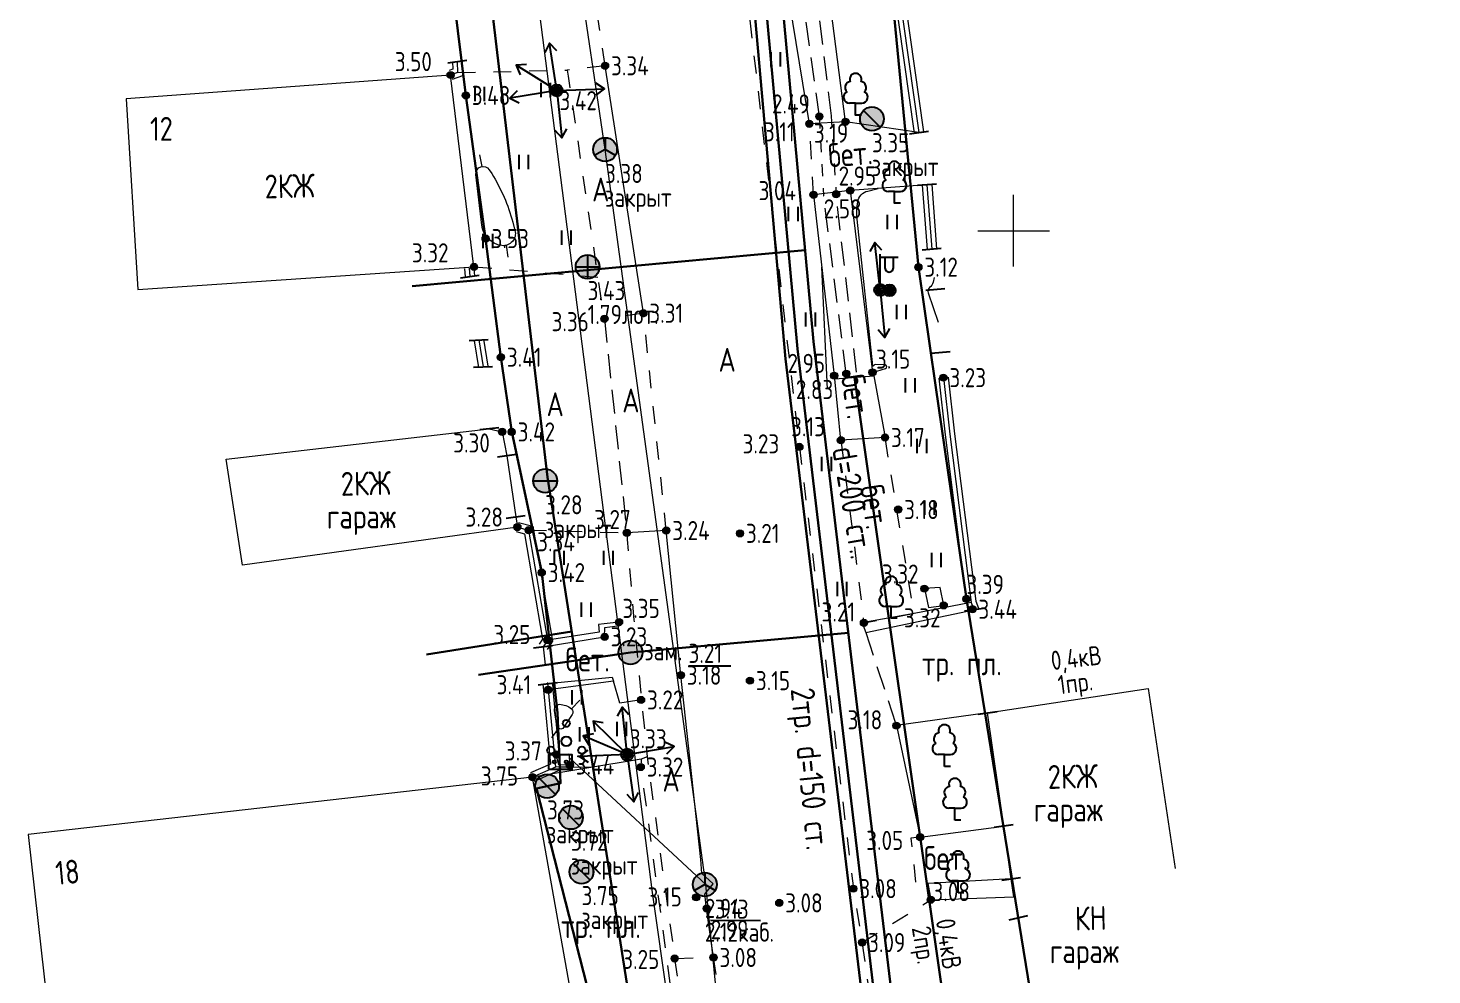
# Model space of a CAD drawing. Header units: metres. Extents: x 24337 to 25822, y 26642 to 34102.
# Drawn here: x 24497.3 to 24556.1, y 33068.8 to 33108.5 of the extents above; entities that cross this region are included whole.
import ezdxf

# ---------------------------------------------------------------- set-up
doc = ezdxf.new("R2010")
doc.units = ezdxf.units.M
for name, pattern in [('g5_01_5x1_5', [3, 1.5, -1.5]), ('g5_01x1', [2, 1, -1]), ('g5_02x1', [3, 2, -1])]:
    doc.linetypes.add(name, pattern=pattern)
for name, color, linetype in [('02_Сетка', 7, 'Continuous'), ('03_Здания и строения', 7, 'Continuous'), ('06_Инженерно-технические сооружения', 7, 'Continuous'), ('07_Объекты электропередачи', 7, 'Continuous'), ('10_Границы покрытий и угодий', 7, 'Continuous'), ('13_Растительность', 7, 'Continuous'), ('14_Ограждения', 7, 'Continuous'), ('19_Горизонтали', 7, 'Continuous'), ('30_Канализация', 7, 'Continuous'), ('31_Водопровод', 7, 'Continuous'), ('33_Газопровод', 7, 'Continuous'), ('35_Телефон', 7, 'Continuous'), ('44_Крышки колодцев', 7, 'Continuous'), ('45_Номера колодцев', 7, 'Continuous'), ('61_Отметки высоты поверхности', 7, 'Continuous')]:
    doc.layers.add(name, color=color, linetype=linetype)
doc.styles.add('LIKE11', font='bm431.shx')
doc.styles.add('Line_GUGK', font='', dxfattribs={"height": 1})
doc.styles.get("Standard").update_dxf_attribs({"font": 'GOST_0.TTF', "height": 2})
doc.styles.get('Line_GUGK').set_extended_font_data('Bm431', italic=True)
doc.linetypes.add('g5_121_g', pattern='A,8,-0.6,["Г",Line_GUGK,S=2,R=0,X=0,Y=-1],-2.3,24', length=34.9)
doc.linetypes.add('g5_121_kl', pattern='A,8,-0.6,["Кл",Line_GUGK,S=2,R=0,X=0,Y=-1],-4.4,24', length=37)
doc.linetypes.add('g5_122_k', pattern='A,2,-2,3,-0.6,["К",Line_GUGK,S=2,R=0,X=0,Y=-1],-3,3,-2,8,-2,8,-2,6', length=41.6)
doc.linetypes.add('g5_122_kn', pattern='A,2,-2,3,-0.6,["Кн",Line_GUGK,S=2,R=0,X=0,Y=-1],-5,3,-2,8,-2,8,-2,6', length=43.6)
doc.linetypes.add('g5_122_v', pattern='A,2,-2,3,-0.6,["В",Line_GUGK,S=2,R=0,X=0,Y=-1],-2.8,3,-2,8,-2,8,-2,6', length=41.4)
doc.linetypes.add('g5_133_t', pattern='A,4,[27,GUGK_2005.shx,S=0.8,R=0,X=0,Y=0],4,-2', length=10)
doc.linetypes.add('g5_280_1', pattern='A,0.001,[21,GUGK_2005.shx,S=2,R=180.000005,X=0,Y=0],4', length=4.001)
doc.linetypes.add('g5_472', pattern='A,0,-8,[25,GUGK_2005.shx,S=0.8,R=0,X=0,Y=-0.4],0', length=8)

# ---------------------------------------------------------------- blocks, each defined once
blk = doc.blocks.new('g5_329_6')
at = {"color": 0, "linetype": 'ByBlock', "lineweight": 15}
blk.add_line((0, 0), (1, 0), dxfattribs=at)
blk = doc.blocks.new('g5_475_5')
at = {"color": 0, "flags": 128}
blk.add_lwpolyline([(0, -0.8), (0, 0.8)], dxfattribs=at)
blk = doc.blocks.new('g5_388_1')
at = {"color": 0, "flags": 128}
blk.add_lwpolyline([(0, 0.99), (0.51, 0.99, 0.798042), (0.73, 1.95, 0.636328), (0.46, 2.81, 0.533064), (0, 3.5, 0.533064), (-0.46, 2.81, 0.636328), (-0.73, 1.95, 0.798042), (-0.51, 0.99)], format="xyb", dxfattribs=at)
for points in [[(0, 0.99), (-0.51, 0.99)], [(0.5, 0), (0, 0), (0, 0.99)]]:
    blk.add_lwpolyline(points, dxfattribs=at)
at = {"style": 'LIKE11', "flags": 8}
for tag, p in [('Описание', (-14.19, 0.84)), ('Метрические данные', (1.49, 0.46))]:
    blk.add_attdef(tag, p, '', height=2, dxfattribs=at)
blk = doc.blocks.new('g5_330')
at = {"linetype": 'ByBlock'}
blk.add_hatch(color=0, dxfattribs=at).paths.add_polyline_path([(-0.3, 0, 1), (0.3, 0, 1)])
at = {"color": 0, "linetype": 'ByBlock', "lineweight": -2}
blk.add_circle((0, 0), 0.3, dxfattribs=at)
at = {"color": 0, "linetype": 'ByBlock', "lineweight": 15, "flags": 12}
for tag, p in [('number', (-7.62, -0.8)), ('z', (0.5, -0.8))]:
    blk.add_attdef(tag, p, '', height=1.6, dxfattribs=at)
blk = doc.blocks.new('g5_367_1')
at = {"color": 0, "flags": 128}
for points in [[(0, 0.99), (-0.51, 0.99)], [(0, 0.99), (0.51, 0.99)], [(0, 0), (0, 0.99)], [(0.5, 0), (0, 0)]]:
    blk.add_lwpolyline(points, dxfattribs=at)
at = {"color": 0}
for centre, start, end in [((-0.39, 2.32), 97.9407, 227.8197), ((0, 3), 90, 202.242), ((0, 3), 337.758, 90), ((0.39, 2.32), 312.1804, 82.0594), ((-0.51, 1.49), 115.6346, 270), ((0.51, 1.49), 270, 64.3654)]:
    blk.add_arc(centre, 0.5, start, end, dxfattribs=at)
at = {"style": 'LIKE11', "flags": 8}
for tag, p in [('Описание', (-14.23, 1.01)), ('Метрические данные', (1.4, 0.6))]:
    blk.add_attdef(tag, p, '', height=2, dxfattribs=at)
blk = doc.blocks.new('g5_401')
at = {"color": 0, "flags": 128}
for points in [[(-0.4, 0), (-0.4, 1.2)], [(0.4, 0), (0.4, 1.2)]]:
    blk.add_lwpolyline(points, dxfattribs=at)
blk = doc.blocks.new('g5_394')
at = {"color": 0}
for centre, radius in [((0, 1.5), 0.3), ((0, 0), 0.4), ((-1.3, -0.75), 0.3), ((1.3, -0.75), 0.3)]:
    blk.add_circle(centre, radius, dxfattribs=at)
blk = doc.blocks.new('g5_115_1')
at = {"color": 0, "flags": 128}
for points in [[(0, 0), (4, 0)], [(3.29, -0.5), (4, 0), (3.29, 0.5)]]:
    blk.add_lwpolyline(points, dxfattribs=at)
blk = doc.blocks.new('g5_117')
h = blk.add_hatch(color=255)
h.paths.add_polyline_path([(-0.6, 0.7), (0.7, -0.6, 0.177899), (0.93, 0, 0.639215)])
h.paths.add_polyline_path([(-0.7, 0.6, 0.177899), (-0.93, 0, 0.639215), (0.6, -0.7)])
at = {"color": 0, "flags": 128}
blk.add_lwpolyline([(0.71, -0.71), (-0.71, 0.71)], dxfattribs=at)
at = {"color": 0}
blk.add_circle((0, 0), 1, dxfattribs=at)
at = {"style": 'LIKE11', "flags": 8}
for tag, p, height in [('Номер', (0, 1.7), 1.6), ('Текст', (1.78, -0.8), 2), ('Отметка кольца люка', (0, -2.8), 1.6), ('Отметка земли (возле него)', (0, -4.8), 1.6), ('Верх прокладки', (0, -6.8), 1.6), ('Низ прокладки', (0, -8.8), 1.6)]:
    blk.add_attdef(tag, p, '', height=height, dxfattribs=at)
blk = doc.blocks.new('g5_110_1c')
h = blk.add_hatch(color=255)
edge = h.paths.add_edge_path()
edge.add_arc((0, 0), 0.425, 0, 360)
edge = h.paths.add_edge_path(flags=16)
edge.add_arc((0, 0), 0.195, 0, 360)
h = blk.add_hatch(color=0)
edge = h.paths.add_edge_path()
edge.add_arc((0, 0), 0.12, 0, 360)
at = {"color": 0}
for p, q in [((0, 0.5), (0, 3)), ((0, 2.75), (1.5, 2.75))]:
    blk.add_line(p, q, dxfattribs=at)
at = {"color": 0, "flags": 128}
blk.add_lwpolyline([(0.4, 2.75), (0.4, 1.86, 1.040016), (1.1, 1.86), (1.1, 2.75)], format="xyb", dxfattribs=at)
at = {"color": 0}
for radius in [0.5, 0.12]:
    blk.add_circle((0, 0), radius, dxfattribs=at)
blk = doc.blocks.new('g5_106_1a')
h = blk.add_hatch(color=255)
edge = h.paths.add_edge_path()
edge.add_arc((0, 0), 0.425, 0, 360)
at = {"color": 0}
blk.add_circle((0, 0), 0.5, dxfattribs=at)
at = {"style": 'LIKE11', "flags": 8}
for tag, p in [('Отметка', (1, 0)), ('Высота опоры', (-7.75, -2.8))]:
    blk.add_attdef(tag, p, '', height=1.6, dxfattribs=at)
blk = doc.blocks.new('g5_117sv')
h = blk.add_hatch(color=255)
h.paths.add_polyline_path([(-0.08, 0.92, 0.390634), (-0.93, 0, 0.11106), (-0.84, -0.4), (-0.08, 0.04)])
h.paths.add_polyline_path([(0.07, 0.04), (0.84, -0.4, 0.11106), (0.92, 0, 0.390634), (0.07, 0.92)])
h.paths.add_polyline_path([(-0.76, -0.53, 0.524447), (0.76, -0.53), (0, -0.09)])
at = {"color": 0, "flags": 128}
for points in [[(0, 1), (0, 0)], [(0, 0), (-0.87, -0.5)], [(0.87, -0.5), (0, 0)]]:
    blk.add_lwpolyline(points, dxfattribs=at)
at = {"color": 0}
blk.add_circle((0, 0), 1, dxfattribs=at)
at = {"style": 'LIKE11', "flags": 8}
for tag, p in [('Номер', (0, 1.7)), ('Отметка кольца люка', (0, -2.8)), ('Отметка земли (возле него)', (0, -4.8)), ('Верх прокладки', (0, -6.8)), ('Низ прокладки', (0, -8.8))]:
    blk.add_attdef(tag, p, '', height=1.6, dxfattribs=at)
blk = doc.blocks.new('g5_117kb')
h = blk.add_hatch(color=255)
h.paths.add_polyline_path([(0.07, 0.07), (0.92, 0.07, 0.367426), (0.07, 0.92)])
h.paths.add_polyline_path([(-0.08, 0.92, 0.367426), (-0.92, 0.07), (-0.08, 0.07)])
h.paths.add_polyline_path([(-0.08, -0.08), (-0.92, -0.08, 0.367426), (-0.08, -0.92)])
h.paths.add_polyline_path([(0.07, -0.92, 0.367426), (0.92, -0.08), (0.07, -0.08)])
at = {"color": 0, "flags": 128}
for points in [[(-1, 0), (1, 0)], [(0, 1), (0, -1)]]:
    blk.add_lwpolyline(points, dxfattribs=at)
at = {"color": 0}
blk.add_circle((0, 0), 1, dxfattribs=at)
at = {"style": 'LIKE11', "flags": 8}
for tag, p in [('Номер', (0, 1.7)), ('Отметка кольца люка', (0, -2.8)), ('Отметка земли (возле него)', (0, -4.8)), ('Верх прокладки', (0, -6.8)), ('Низ прокладки', (0, -8.8))]:
    blk.add_attdef(tag, p, '', height=1.6, dxfattribs=at)
blk = doc.blocks.new('g5_117v')
h = blk.add_hatch(color=255)
h.paths.add_polyline_path([(-0.92, 0.07), (0.92, 0.07, 0.921954)])
h.paths.add_polyline_path([(0.92, -0.07), (-0.92, -0.07, 0.921954)])
at = {"color": 0}
blk.add_line((-1, 0), (1, 0), dxfattribs=at)
blk.add_circle((0, 0), 1, dxfattribs=at)
at = {"style": 'LIKE11', "flags": 8}
blk.add_attdef('Номер', (0, 1.7), '', height=1.6, dxfattribs=at)
at = {"layer": '45_Номера колодцев', "style": 'LIKE11', "flags": 8}
for tag, p in [('Отметка кольца люка', (0, -2.8)), ('Отметка земли (возле него)', (0, -4.8)), ('Верх прокладки', (0, -6.8)), ('Низ прокладки', (0, -8.8))]:
    blk.add_attdef(tag, p, '', height=1.6, dxfattribs=at)
blk = doc.blocks.new('g5_140_2')
at = {"color": 0, "flags": 128}
blk.add_lwpolyline([(-1, -0.6), (1, -0.6), (1, 0.6), (-1, 0.6)], close=True, dxfattribs=at)
at = {"color": 0}
for centre in [(-0.5, 0), (0.5, 0)]:
    blk.add_circle(centre, 0.125, dxfattribs=at)
blk = doc.blocks.new('g5_118')
h = blk.add_hatch(color=255)
edge = h.paths.add_edge_path()
edge.add_arc((0, 0), 0.925, 0, 360)
at = {"color": 0}
blk.add_circle((0, 0), 1, dxfattribs=at)
at = {"style": 'LIKE11', "flags": 8}
for tag, p, height in [('Номер', (0, 1.7), 1.6), ('Текст', (1.17, -0.66), 2), ('Отметка кольца люка', (0, -2.8), 1.6), ('Отметка земли (возле него)', (0, -4.8), 1.6), ('Верх прокладки', (0, -6.8), 1.6), ('Низ прокладки', (0, -8.8), 1.6)]:
    blk.add_attdef(tag, p, '', height=height, dxfattribs=at)
blk = doc.blocks.new('g5_012')
at = {"color": 92, "linetype": 'ByBlock', "lineweight": -2}
for p, q in [((0, -3), (0, 3)), ((-3, 0), (3, 0))]:
    blk.add_line(p, q, dxfattribs=at)

msp = doc.modelspace()

# ---------------------------------------------------------------- linework, layer by layer
at = {"layer": '03_Здания и строения', "color": 7, "linetype": 'Continuous', "lineweight": 20, "ltscale": 0.5, "flags": 128}
for points in [[(24515.971, 33098.489), (24514.991, 33106.529), (24501.387, 33105.533), (24501.88, 33097.538), (24515.971, 33098.489)], [(24516.613, 33091.695), (24517.152, 33091.568), (24517.352, 33090.562), (24517.722, 33087.999), (24517.791, 33087.575), (24506.265, 33085.973), (24505.581, 33090.421), (24516.613, 33091.695)], [(24538.607, 33072.064), (24538.499, 33072.825), (24538.187, 33075.029), (24537.514, 33079.784), (24544.241, 33080.801), (24545.384, 33073.262)], [(24521.127, 33061.892), (24520.098, 33067.67), (24518.421, 33077.091), (24497.27, 33074.69), (24499.023, 33059.138), (24521.127, 33061.892)]]:
    msp.add_lwpolyline(points, dxfattribs=at)
at = {"layer": '06_Инженерно-технические сооружения', "color": 7, "linetype": 'Continuous', "lineweight": 20, "ltscale": 0.5, "flags": 128}
for points in [[(24525.02, 33141.399), (24526.391, 33130.182), (24528.362, 33114.641), (24530.035, 33104.478)], [(24531.549, 33104.569), (24530.286, 33114.484), (24528.417, 33130.635), (24526.064, 33141.572)], [(24530.213, 33101.508), (24531.077, 33093.923)], [(24531.75, 33101.684), (24532.684, 33094.063)], [(24531.108, 33093.791), (24532.746, 33093.91), (24533.21, 33091.33), (24531.359, 33091.215), (24531.108, 33093.791)], [(24535.671, 33084.291), (24535.527, 33085.045), (24534.862, 33084.993), (24535.039, 33084.204), (24535.671, 33084.291)], [(24536.822, 33084.414), (24534.426, 33083.95), (24532.324, 33083.577), (24532.251, 33083.564), (24532.402, 33083.157), (24536.938, 33084.102)], [(24518.867, 33082.549), (24521.451, 33082.974), (24521.455, 33083.367), (24522.081, 33083.441), (24522.055, 33083.589), (24521.424, 33083.516), (24521.188, 33083.489), (24521.228, 33083.166), (24519.054, 33082.837), (24518.867, 33082.549)], [(24519.058, 33081.009), (24521.767, 33081.278), (24521.826, 33081.12), (24519.081, 33080.75)], [(24523.23, 33077.937), (24522.982, 33077.848), (24518.421, 33077.091)], [(24519.944, 33078.063), (24519.99, 33077.597), (24519.533, 33077.608), (24519.424, 33078.038), (24519.944, 33078.063)]]:
    msp.add_lwpolyline(points, dxfattribs=at)
at = {"layer": '06_Инженерно-технические сооружения', "color": 92, "linetype": 'g5_02x1', "lineweight": 20, "ltscale": 0.5, "flags": 128}
for points in [[(24525.995, 33141.49), (24527.557, 33130.508), (24529.79, 33114.387), (24530.947, 33104.818)], [(24530.455, 33104.786), (24529.06, 33114.762), (24526.779, 33130.274), (24525.291, 33141.365)], [(24531.585, 33094.008), (24530.636, 33101.468)], [(24532.02, 33094.067), (24531.159, 33101.532)]]:
    msp.add_lwpolyline(points, dxfattribs=at)
at = {"layer": '06_Инженерно-технические сооружения', "color": 7, "linetype": 'g5_01x1', "lineweight": 20, "ltscale": 0.5, "flags": 128}
for points in [[(24530.455, 33104.786), (24530.636, 33101.468)], [(24530.947, 33104.818), (24531.159, 33101.532)]]:
    msp.add_lwpolyline(points, dxfattribs=at)
at = {"layer": '06_Инженерно-технические сооружения', "color": 7, "linetype": 'g5_02x1', "lineweight": 20, "ltscale": 0.5, "flags": 128}
for points in [[(24521.442, 33096.31), (24522.382, 33087.332)], [(24532.402, 33083.157), (24533.689, 33079.249)]]:
    msp.add_lwpolyline(points, dxfattribs=at)
at = {"layer": '06_Инженерно-технические сооружения', "color": 7, "linetype": 'g5_280_1', "lineweight": 20, "ltscale": 0.5, "flags": 128}
for points in [[(24537.514, 33079.784), (24533.689, 33079.249), (24534.684, 33074.576), (24538.187, 33075.029)], [(24538.499, 33072.825), (24535.011, 33072.633), (24535.126, 33071.946), (24538.607, 33072.064)]]:
    msp.add_lwpolyline(points, dxfattribs=at)
at = {"layer": '10_Границы покрытий и угодий', "color": 7, "linetype": 'g5_01_5x1_5', "lineweight": 20, "ltscale": 0.5, "flags": 128}
for points in [[(24523.223, 33140.026), (24524.625, 33129.888), (24526.929, 33114.079), (24529.618, 33090.937)], [(24521.469, 33106.916), (24520.552, 33112.959)], [(24515.286, 33106.634), (24519.88, 33106.734)], [(24521.469, 33106.916), (24519.88, 33106.734)], [(24519.88, 33106.734), (24519.92, 33106.479), (24521.386, 33096.553), (24521.442, 33096.31)], [(24530.213, 33101.508), (24530.035, 33104.478)], [(24515.971, 33098.489), (24521.165, 33098.051)], [(24523.077, 33096.54), (24521.442, 33096.31)], [(24524.036, 33087.428), (24523.077, 33096.54)], [(24529.618, 33090.937), (24531.881, 33072.413), (24532.25, 33070.153), (24534.834, 33051.639), (24536.537, 33038.022), (24537.084, 33034.597), (24541.333, 33007.97), (24542.598, 33000)], [(24531.359, 33091.215), (24532.324, 33083.577), (24532.326, 33083.558), (24534.426, 33083.95), (24533.21, 33091.33)], [(24518.264, 33087.448), (24522.382, 33087.332)], [(24522.382, 33087.332), (24522.398, 33087.052), (24522.68, 33083.68), (24523.003, 33080.268), (24523.23, 33077.937), (24524.387, 33069.483), (24525.844, 33069.546), (24526.018, 33069.527)], [(24518.867, 33082.549), (24519.058, 33081.009)], [(24523.23, 33077.937), (24522.982, 33077.848), (24522.965, 33077.511), (24524.254, 33067.951), (24524.944, 33062.881), (24525.164, 33062.57), (24525.275, 33062.588)], [(24534.684, 33074.576), (24534.298, 33074.53), (24534.502, 33072.596), (24535.011, 33072.633)], [(24532.25, 33070.153), (24535.126, 33071.946)], [(24524.387, 33069.483), (24524.61, 33067.961), (24525.133, 33064.386)], [(24526.797, 33064.358), (24526.018, 33069.527)]]:
    msp.add_lwpolyline(points, dxfattribs=at)
at = {"layer": '10_Границы покрытий и угодий', "color": 7, "linetype": 'Continuous', "lineweight": 20, "ltscale": 0.5, "flags": 128}
for points in [[(24523.077, 33096.54), (24521.469, 33106.916)], [(24534.631, 33104.113), (24531.549, 33104.569), (24530.035, 33104.478)], [(24534.967, 33101.927), (24531.75, 33101.684), (24530.213, 33101.508)], [(24524.036, 33087.428), (24522.382, 33087.332)], [(24526.018, 33069.527), (24525.728, 33071.577), (24525.656, 33072.182), (24526.004, 33072.614), (24525.526, 33073.05), (24525.486, 33073.631), (24524.646, 33081.363), (24524.036, 33087.428)], [(24522.979, 33080.326), (24522.082, 33080.187), (24521.826, 33081.12)]]:
    msp.add_lwpolyline(points, dxfattribs=at)
at = {"layer": '14_Ограждения', "color": 7, "linetype": 'Continuous', "lineweight": 20, "ltscale": 0.5, "flags": 128}
for points in [[(24528.783, 33141.544), (24530.308, 33131.027), (24532.901, 33114.87), (24534.433, 33104.085)], [(24529.179, 33141.602), (24530.703, 33131.087), (24533.297, 33114.93), (24534.829, 33104.141)], [(24515.071, 33107.075), (24515.081, 33106.773), (24514.924, 33106.717)], [(24515.471, 33107.089), (24515.491, 33106.495), (24515.058, 33106.341)], [(24534.768, 33101.912), (24534.97, 33099.208)], [(24535.167, 33101.942), (24535.369, 33099.238)], [(24515.567, 33098.417), (24515.598, 33098.064)], [(24515.965, 33098.451), (24515.996, 33098.098)], [(24515.976, 33095.39), (24516.154, 33094.262)], [(24516.371, 33095.452), (24516.549, 33094.324)], [(24535.462, 33093.817), (24535.731, 33091.442), (24536.627, 33084.366), (24536.751, 33084.032)], [(24535.859, 33093.862), (24536.128, 33091.49), (24537.018, 33084.462), (24537.126, 33084.172)], [(24517.739, 33087.382), (24518.089, 33087.288), (24518.844, 33082.88), (24518.699, 33082.658)], [(24517.843, 33087.768), (24518.44, 33087.608), (24519.264, 33082.794), (24519.035, 33082.44)], [(24518.859, 33080.991), (24518.882, 33080.732), (24519.174, 33077.639), (24518.341, 33077.274)], [(24519.257, 33081.027), (24519.28, 33080.768), (24519.6, 33077.389), (24518.501, 33076.908)]]:
    msp.add_lwpolyline(points, dxfattribs=at)
at = {"layer": '14_Ограждения', "color": 7, "linetype": 'g5_472', "lineweight": 20, "ltscale": 0.5, "flags": 128}
for points in [[(24528.981, 33141.573), (24530.505, 33131.057), (24533.099, 33114.9), (24534.631, 33104.113)], [(24515.271, 33107.082), (24515.286, 33106.634), (24514.991, 33106.529)], [(24534.967, 33101.927), (24535.169, 33099.223)], [(24515.766, 33098.434), (24515.797, 33098.081)], [(24516.173, 33095.421), (24516.351, 33094.293)], [(24535.66, 33093.839), (24535.929, 33091.466), (24536.822, 33084.414), (24536.938, 33084.102)], [(24517.791, 33087.575), (24518.264, 33087.448), (24519.054, 33082.837), (24518.867, 33082.549)], [(24519.058, 33081.009), (24519.081, 33080.75), (24519.387, 33077.514), (24518.421, 33077.091)]]:
    msp.add_lwpolyline(points, dxfattribs=at)
at = {"layer": '19_Горизонтали', "color": 32, "linetype": 'Continuous', "lineweight": 20, "ltscale": 0.5, "elevation": 3.5, "flags": 128}
for points in [[(24516.055, 33102.364, -0.797049), (24516.609, 33102.558), (24516.713, 33102.394, -0.076104), (24517.598, 33100.36), (24517.691, 33100.009, -0.534975), (24517.133, 33099.378), (24517.133, 33099.378, -0.343268), (24516.296, 33100.235)], [(24519.566, 33079.111, -0.275533), (24519.443, 33079.261), (24519.35, 33079.882, -0.533431), (24519.631, 33080.137), (24519.818, 33080.091, -0.142239), (24520.065, 33079.949), (24520.065, 33079.949, -0.347329), (24520.087, 33079.718), (24519.732, 33079.168, -0.349597), (24519.566, 33079.111)]]:
    msp.add_lwpolyline(points, format="xyb", close=True, dxfattribs=at)
at = {"layer": '19_Горизонтали', "color": 32, "linetype": 'Continuous', "lineweight": 20, "ltscale": 0.5, "flags": 128}
for points, elevation in [([(24532.689, 33094.051), (24533.228, 33094.217, 0.839193), (24533.209, 33094.374), (24532.818, 33094.393, 0.31687), (24532.729, 33094.337), (24532.729, 33094.337, -0.776825), (24532.697, 33094.341), (24532.04, 33100.49, -0.069517), (24532.063, 33101.215), (24532.063, 33101.215, -0.298286), (24532.482, 33101.664), (24532.927, 33101.773)], 3), ([(24535.273, 33098.034), (24535.224, 33097.839, -0.165555), (24535.079, 33097.614), (24535.079, 33097.614, 0.318919), (24535.014, 33097.393), (24535.437, 33096.168)], 3), ([(24520.868, 33077.497), (24519.864, 33077.505, -0.008404), (24519.551, 33077.512), (24519.402, 33077.518, -0.295481), (24519.391, 33077.526), (24519.389, 33077.533)], 3.5)]:
    msp.add_lwpolyline(points, format="xyb", dxfattribs=dict(at, elevation=elevation))
at = {"layer": '19_Горизонтали', "color": 32, "linetype": 'Continuous', "lineweight": 20, "ltscale": 0.5, "elevation": 3, "flags": 128}
msp.add_lwpolyline([(24530.798, 33093.351), (24530.559, 33098.474)], dxfattribs=at)
at = {"layer": '30_Канализация', "color": 22, "linetype": 'g5_122_kn', "lineweight": 30, "ltscale": 0.5, "flags": 128}
for points in [[(24507.08, 33250), (24507.876, 33243.832), (24514.524, 33198.621), (24526.888, 33118.836), (24529.029, 33094.629), (24536.881, 33029.318), (24541.957, 33000), (24542.287, 32998.097), (24543.551, 32989.254), (24551.19, 32972.81), (24558.607, 32933.033), (24561.288, 32915.129)], [(24508.037, 33250), (24512.246, 33219.456), (24514.362, 33204.433), (24527.276, 33119.656), (24529.538, 33095.043), (24537.326, 33029.478), (24542.742, 33000), (24543.091, 32998.097), (24544.344, 32989.471), (24551.936, 32973.095), (24555.314, 32955.008), (24557.558, 32942.994), (24557.93, 32941.006), (24558.667, 32937.059), (24559.24, 32933.99), (24559.862, 32930.045), (24560.507, 32925.743), (24561.25, 32920.784), (24561.861, 32916.703), (24562.081, 32915.238)]]:
    msp.add_lwpolyline(points, dxfattribs=at)
at = {"layer": '30_Канализация', "color": 12, "linetype": 'g5_122_k', "lineweight": 30, "ltscale": 0.5, "flags": 128}
for points in [[(24510.296, 33234.582), (24515.641, 33200.571), (24518.147, 33183.742), (24521.076, 33164.532), (24522.96, 33152.184), (24524.356, 33143.736), (24528.076, 33118.633), (24530.205, 33095.362), (24531.959, 33080.727), (24534.637, 33058.388), (24538.053, 33029.896), (24538.369, 33027.012)], [(24513.379, 33097.673), (24529.856, 33099.181)], [(24516.155, 33081.381), (24522.536, 33082.314), (24531.671, 33083.136)]]:
    msp.add_lwpolyline(points, dxfattribs=at)
at = {"layer": '30_Канализация', "color": 42, "linetype": 'g5_121_kl', "lineweight": 30, "ltscale": 0.5, "flags": 128}
msp.add_lwpolyline([(24531.927, 33093.851), (24533.376, 33083.754), (24541.203, 33029.094), (24547.972, 33016.206)], dxfattribs=at)
at = {"layer": '31_Водопровод', "color": 94, "linetype": 'g5_122_v', "lineweight": 30, "ltscale": 0.5, "flags": 128}
for points in [[(24514.524, 33127.887), (24519.054, 33089.673), (24523.263, 33062.828), (24524.753, 33048.151), (24526.763, 33027.327), (24528.833, 33016.125), (24555.178, 33019.457)], [(24513.98, 33082.234), (24520.071, 33083.189)]]:
    msp.add_lwpolyline(points, dxfattribs=at)
at = {"layer": '33_Газопровод', "color": 132, "linetype": 'g5_121_g', "lineweight": 30, "ltscale": 0.5, "flags": 128}
for points in [[(24508.927, 33121.652), (24512.822, 33122.144), (24513.223, 33122.417), (24513.445, 33121.785), (24514.347, 33115.527), (24514.952, 33111.101), (24515.631, 33105.673), (24516.459, 33099.669), (24517.1, 33094.696), (24517.553, 33091.563), (24518.812, 33085.665), (24519.48, 33079.781), (24519.602, 33076.835), (24518.587, 33076.616), (24520.865, 33067.705), (24521.449, 33061.922), (24522.391, 33055.355), (24523.137, 33049.069), (24523.926, 33043.452), (24524.82, 33037.172), (24525.304, 33032.246), (24525.68, 33031.727), (24526.268, 33027.481), (24527.237, 33023.103), (24527.682, 33018.363), (24528.689, 33012.176), (24529.023, 33007.757), (24528.864, 33005.127)], [(24532.443, 33114.642), (24533.351, 33111.483), (24534.609, 33098.473), (24535.328, 33093.521), (24536.623, 33084.561), (24539.448, 33067.166), (24540.327, 33059.754), (24541.127, 33054.334)]]:
    msp.add_lwpolyline(points, dxfattribs=at)
at = {"layer": '35_Телефон', "color": 6, "linetype": 'g5_133_t', "lineweight": 20, "ltscale": 0.5, "flags": 128}
for points in [[(24502.154, 33206.134), (24506.639, 33193.192), (24512.782, 33151.179), (24513.827, 33144.28), (24516.411, 33127.044), (24519.798, 33100.705), (24523.441, 33072.255), (24526.042, 33053.992), (24528.824, 33031.545), (24529.358, 33027.285), (24542.774, 33035.09), (24543.713, 33038.119)], [(24525.701, 33072.581), (24521.467, 33103.4), (24517.993, 33126.901), (24517.157, 33135.682), (24515.534, 33147.282)], [(24535.218, 33000), (24533.116, 33015.489), (24531.161, 33027.465), (24530.441, 33034.361), (24528.252, 33050.127), (24526.454, 33064.886), (24525.701, 33072.581), (24519.973, 33077.905)]]:
    msp.add_lwpolyline(points, dxfattribs=at)
at = {"layer": '61_Отметки высоты поверхности', "flags": 128}
for points in [[(24524.966, 33081.762), (24526.741, 33081.762)], [(24525.897, 33071.089), (24527.994, 33071.083)]]:
    msp.add_lwpolyline(points, dxfattribs=at)

# ---------------------------------------------------------------- block references
at = {"layer": '02_Сетка', "color": 92, "linetype": 'Continuous', "lineweight": 15, "ltscale": 0.5, "xscale": 0.5, "yscale": 0.5}
msp.add_blockref('g5_012', (24538.601, 33100), dxfattribs=at)
at = {"layer": '07_Объекты электропередачи', "color": 7, "linetype": 'Continuous', "lineweight": 20}
for p, xscale, yscale, zscale, rotation in [((24519.44, 33105.885, 3.415), 0.5, 0.5, 0.5, 98.5663028181031), ((24519.44, 33105.885, 3.415), 0.5, 0.5, 0.5, 148.1002212074371), ((24519.44, 33105.885, 3.415), 0.5, 0.5, 0.5, 189.5420115058959), ((24519.44, 33105.885, 3.415), 0.5, 0.5, 0.5, 1.800334345160752), ((24519.44, 33105.885, 3.415), 0.5, 0.5, 0.5, 276.0570944014827), ((24533.008, 33097.518, 3.197), 0.4999999999999999, 0.4999999999999999, 0.4999999999999999, 96.48104606449819), ((24533.008, 33097.518, 3.197), 0.5, 0.5, 0.5, 275.6018759536797), ((24522.395, 33078.037, 3.328), 0.4999999999999999, 0.4999999999999999, 0.4999999999999999, 135.7415676401893), ((24522.395, 33078.037, 3.328), 0.5, 0.5, 0.5, 96.05708939252636), ((24522.395, 33078.037, 3.328), 0.5, 0.5, 0.5, 157.0957169481273), ((24522.395, 33078.037, 3.328), 0.5, 0.5, 0.5, 9.729060618870498), ((24522.395, 33078.037, 3.328), 0.5, 0.5, 0.5, 182.3845606519911), ((24522.395, 33078.037, 3.328), 0.5, 0.5, 0.5, 278.186720063936)]:
    msp.add_blockref('g5_115_1', p, dxfattribs=dict(at, xscale=xscale, yscale=yscale, zscale=zscale, rotation=rotation))
at = {"layer": '07_Объекты электропередачи', "color": 7, "linetype": 'Continuous', "lineweight": 20, "xscale": 0.5, "yscale": 0.5, "zscale": 0.5}
for name, p in [('g5_106_1a', (24519.44, 33105.885, 3.415)), ('g5_110_1c', (24533.008, 33097.518, 3.197)), ('g5_106_1a', (24533.402, 33097.5, 3.121)), ('g5_140_2', (24519.592, 33077.727, 3.441)), ('g5_106_1a', (24522.395, 33078.037, 3.328))]:
    msp.add_blockref(name, p, dxfattribs=at)
at = {"layer": '13_Растительность', "color": 92, "linetype": 'Continuous', "lineweight": 20, "xscale": 0.5, "yscale": 0.5, "zscale": 0.5}
for name, p in [('g5_401', (24528.632, 33106.885)), ('g5_401', (24518.984, 33105.607)), ('g5_388_1', (24531.977, 33104.849, 3.225)), ('g5_401', (24516.217, 33105.434)), ('g5_401', (24518.062, 33102.58)), ('g5_388_1', (24533.604, 33101.154, 3.193)), ('g5_401', (24529.362, 33100.398)), ('g5_401', (24533.512, 33100.067)), ('g5_401', (24516.563, 33099.265)), ('g5_401', (24519.849, 33099.409)), ('g5_401', (24533.901, 33096.29)), ('g5_401', (24530.092, 33095.978)), ('g5_401', (24534.274, 33093.223)), ('g5_401', (24534.764, 33090.671)), ('g5_401', (24530.764, 33089.914)), ('g5_401', (24535.078, 33088.084)), ('g5_401', (24519.549, 33085.985)), ('g5_401', (24521.611, 33085.985)), ('g5_401', (24535.37, 33085.889)), ('g5_388_1', (24533.47, 33083.755, 3.098)), ('g5_401', (24531.413, 33084.678)), ('g5_401', (24520.685, 33083.81)), ('g5_401', (24520.291, 33080.139)), ('g5_394', (24519.844, 33078.592)), ('g5_401', (24520.605, 33078.58)), ('g5_401', (24522.174, 33078.807)), ('g5_367_1', (24535.699, 33077.538)), ('g5_367_1', (24536.141, 33075.289)), ('g5_367_1', (24536.271, 33072.241))]:
    msp.add_blockref(name, p, dxfattribs=at)
at = {"layer": '14_Ограждения', "color": 7, "linetype": 'Continuous', "lineweight": 20}
for p, xscale, yscale, zscale, rotation in [((24515.271, 33107.082, 3.426), 0.5, 0.5, 0.5, 98.9996578303729), ((24534.631, 33104.113, 3.128), 0.4999999999999999, 0.4999999999999999, 0.4999999999999999, 278.083246340476), ((24534.967, 33101.927, 3.085), 0.4999999999999999, 0.4999999999999999, 0.4999999999999999, 94.27229949069948), ((24535.169, 33099.223, 3.064), 0.5, 0.5, 0.5, 94.54689358590149), ((24515.797, 33098.081, 3.294), 0.5, 0.5, 0.5, 278.0456356764402), ((24535.317, 33097.532, 2.973), 0.5, 0.5, 0.5, 95.0090173549554), ((24516.173, 33095.421, 3.298), 0.5, 0.5, 0.5, 272.7309288794698), ((24535.548, 33094.905, 3.025), 0.5, 0.5, 0.5, 275.0090123459991), ((24516.351, 33094.293, 3.447), 0.5, 0.5, 0.5, 272.7309288794698), ((24516.613, 33091.695, 3.287), 0.5, 0.5, 0.5, 95.75862378617512), ((24517.352, 33090.562, 3.37), 0.5, 0.5, 0.5, 98.2107026793447), ((24517.722, 33087.999, 3.279), 0.5, 0.5, 0.5, 278.2107045005775), ((24536.938, 33084.102, 3.161), 0.4999999999999999, 0.4999999999999999, 0.4999999999999999, 97.59811667306461), ((24518.867, 33082.549, 3.22), 0.5, 0.5, 0.5, 97.0700610879526), ((24519.058, 33081.009, 3.218), 0.4999999999999999, 0.4999999999999999, 0.4999999999999999, 277.0700629091854), ((24537.514, 33079.784, 3.132), 0.5, 0.5, 0.5, 277.5981184942975), ((24538.187, 33075.029, 3.061), 0.5, 0.5, 0.5, 98.05577349840132), ((24538.499, 33072.825, 3.064), 0.4999999999999999, 0.4999999999999999, 0.4999999999999999, 278.0557753196342), ((24538.804, 33071.199, 3.235), 0.4999999999999999, 0.4999999999999999, 0.4999999999999999, 282.8531294379219)]:
    msp.add_blockref('g5_475_5', p, dxfattribs=dict(at, xscale=xscale, yscale=yscale, zscale=zscale, rotation=rotation))
at = {"layer": '19_Горизонтали', "color": 32, "linetype": 'Continuous', "lineweight": 20}
for p, xscale, yscale, zscale, rotation in [((24516.32, 33102.695, 3.5), 0.5, 0.5, 0.5, 101.6297041325563), ((24517.314, 33099.388, 3.5), 0.5, 0.5, 0.5, 279.1242045086552), ((24520.058, 33079.956, 3.5), 0.4999999999999999, 0.4999999999999999, 0.4999999999999999, 45.43707188741738), ((24519.515, 33079.139, 3.5), 0.4999999999999999, 0.4999999999999999, 0.4999999999999999, 234.7246144505007)]:
    msp.add_blockref('g5_329_6', p, dxfattribs=dict(at, xscale=xscale, yscale=yscale, zscale=zscale, rotation=rotation))
at = {"layer": '44_Крышки колодцев', "color": 7, "linetype": 'Continuous', "lineweight": 20, "xscale": 0.5, "yscale": 0.5, "zscale": 0.5}
for name, p in [('g5_117', (24532.661, 33104.689, 3.347)), ('g5_117sv', (24521.467, 33103.4, 3.383)), ('g5_117kb', (24520.736, 33098.489, 3.432)), ('g5_117v', (24518.955, 33089.51, 3.282)), ('g5_118', (24522.536, 33082.314)), ('g5_117', (24519.036, 33076.714, 3.726)), ('g5_117', (24520.037, 33075.401, 3.717)), ('g5_117', (24520.482, 33073.12, 3.751)), ('g5_117sv', (24525.652, 33072.59, 2.941))]:
    msp.add_blockref(name, p, dxfattribs=at)
at = {"layer": '61_Отметки высоты поверхности', "color": 7, "linetype": 'Continuous', "lineweight": 20, "xscale": 0.5, "yscale": 0.5, "zscale": 0.5}
for p in [(24514.991, 33106.529, 3.498), (24521.469, 33106.916, 3.344), (24515.631, 33105.673, 3.483), (24530.455, 33104.786, 2.491), (24530.035, 33104.478, 3.113), (24531.549, 33104.569, 3.189), (24530.213, 33101.508, 3.036), (24531.159, 33101.532, 2.581), (24531.75, 33101.684, 2.951), (24516.459, 33099.669, 3.534), (24515.971, 33098.489, 3.321), (24534.609, 33098.473, 3.123), (24523.077, 33096.54, 3.311), (24521.442, 33096.31, 3.36), (24517.1, 33094.696, 3.408), (24531.077, 33093.923, 2.946), (24531.585, 33094.008, 2.834), (24532.684, 33094.063, 2.987), (24535.66, 33093.839, 3.228), (24517.152, 33091.568, 3.3), (24517.553, 33091.563, 3.423), (24531.359, 33091.215, 3.13), (24533.21, 33091.33, 3.17), (24529.618, 33090.937, 3.228), (24533.761, 33088.309, 3.185), (24517.791, 33087.575, 3.275), (24518.264, 33087.448, 3.34), (24522.382, 33087.332, 3.267), (24524.036, 33087.428, 3.239), (24527.126, 33087.31, 3.206), (24518.812, 33085.665, 3.423), (24534.862, 33084.993, 3.315), (24535.671, 33084.291, 3.324), (24536.623, 33084.561, 3.387), (24522.055, 33083.589, 3.352), (24532.326, 33083.558, 3.21), (24536.877, 33084.128, 3.445), (24521.451, 33082.974, 3.231), (24519.054, 33082.837, 3.246), (24524.646, 33081.363, 3.178), (24519.081, 33080.75, 3.409), (24527.543, 33081.134, 3.15), (24522.979, 33080.326, 3.217), (24533.689, 33079.249, 3.176), (24519.424, 33078.038, 3.368), (24518.421, 33077.091, 3.75), (24519.99, 33077.597, 3.445), (24522.965, 33077.511, 3.319), (24534.684, 33074.576, 3.054), (24531.881, 33072.413, 3.083), (24525.289, 33072.051, 3.146), (24528.774, 33071.816, 3.076), (24535.126, 33071.946, 3.08), (24525.728, 33071.577, 2.994), (24532.25, 33070.153, 3.091), (24524.387, 33069.483, 3.252), (24526.018, 33069.527, 3.081)]:
    msp.add_blockref('g5_330', p, dxfattribs=at)

# ---------------------------------------------------------------- texts
at = {"layer": '03_Здания и строения', "color": 7, "linetype": 'Continuous', "lineweight": 15}
for s, rotation, p in [('12', 0.34607, (24502.39, 33103.769)), ('2КЖ', 1.28183, (24507.204, 33101.35)), ('2КЖ', 1.28183, (24510.398, 33088.881)), ('гараж', 0.34607, (24509.8, 33087.509)), ('2КЖ', 1.28183, (24540.047, 33076.592)), ('гараж', 0.34607, (24539.45, 33075.221)), ('18', 5.25987, (24498.464, 33072.561)), ('КН', 1.28183, (24541.184, 33070.658)), ('гараж', 0.34607, (24540.122, 33069.286))]:
    msp.add_text(s, height=1, rotation=rotation, dxfattribs=at).set_placement(p)
at = {"layer": '07_Объекты электропередачи', "color": 7, "linetype": 'Continuous', "lineweight": 15}
for s, rotation, p in [('0,4кВ', 6.6509, (24540.213, 33081.57)), ('1пр.', 7.43484, (24540.514, 33080.553)), ('2пр.', 278.94911, (24534.329, 33070.77)), ('0,4кВ', 278.16516, (24535.337, 33071.097))]:
    msp.add_text(s, height=0.8, rotation=rotation, dxfattribs=at).set_placement(p)
at = {"layer": '10_Границы покрытий и угодий', "color": 7, "linetype": 'Continuous', "lineweight": 15}
for rotation, p in [(4.49866, (24530.867, 33102.65)), (278.47116, (24531.359, 33093.894)), (278.47116, (24532.153, 33089.269))]:
    msp.add_text('бет.', height=1, rotation=rotation, dxfattribs=at).set_placement(p)
for s, p in [('А', (24520.924, 33101.229)), ('А', (24526.228, 33094.091)), ('А', (24519.015, 33092.224)), ('А', (24522.189, 33092.383)), ('бет.', (24519.812, 33081.519)), ('тр. пл.', (24534.76, 33081.361)), ('А', (24523.878, 33076.484)), ('бет.', (24534.843, 33073.197)), ('тр. пл.', (24519.622, 33070.344))]:
    msp.add_text(s, height=1, dxfattribs=at).set_placement(p)
at = {"layer": '30_Канализация', "color": 12, "linetype": 'Continuous', "lineweight": 15}
msp.add_text('d=200 ст..', height=1, rotation=279.63379, dxfattribs=at).set_placement((24530.985, 33090.859))
at = {"layer": '30_Канализация', "color": 22, "linetype": 'Continuous', "lineweight": 15}
msp.add_text('2тр. d=150 ст.', height=1, rotation=275.62302, dxfattribs=at).set_placement((24529.249, 33080.781))
at = {"layer": '45_Номера колодцев', "color": 7, "linetype": 'Continuous', "lineweight": 15, "ltscale": 0.5}
for s, p in [('3.35', (24532.661, 33103.289)), ('3.38', (24521.467, 33102)), ('закрыт', (24532.661, 33102.289)), ('закрыт', (24521.467, 33101)), ('3.43', (24520.736, 33097.089)), ('1.79лот.', (24520.736, 33096.089)), ('3.28', (24518.955, 33088.11)), ('закрыт', (24518.955, 33087.11)), ('зам.', (24523.122, 33081.984)), ('3.73', (24519.036, 33075.314)), ('закрыт', (24519.036, 33074.314)), ('3.72', (24520.037, 33074.001)), ('закрыт', (24520.037, 33073.001)), ('3.75', (24520.482, 33071.72)), ('2.94', (24525.652, 33071.19)), ('закрыт', (24520.482, 33070.72)), ('2.12каб.', (24525.652, 33070.19))]:
    msp.add_text(s, height=0.8, dxfattribs=at).set_placement(p)
at = {"layer": '61_Отметки высоты поверхности', "color": 7, "linetype": 'Continuous', "lineweight": 15, "ltscale": 0.5}
for s, p in [('3.50', (24512.651, 33106.69)), ('3.34', (24521.719, 33106.516)), ('3.48', (24515.881, 33105.273)), ('3.42', (24519.557, 33105.055)), ('2.49', (24528.468, 33104.916)), ('3.11', (24528.131, 33103.744)), ('3.19', (24530.226, 33103.691)), ('2.95', (24531.264, 33101.894)), ('3.04', (24527.908, 33101.279)), ('2.58', (24530.642, 33100.519)), ('3.53', (24516.709, 33099.269)), ('3.32', (24513.367, 33098.674)), ('3.12', (24534.859, 33098.073)), ('3.31', (24523.327, 33096.14)), ('3.36', (24519.224, 33095.785)), ('3.41', (24517.35, 33094.296)), ('3.15', (24532.832, 33094.216)), ('2.95', (24529.12, 33094.04)), ('2.83', (24529.469, 33092.943)), ('3.23', (24535.91, 33093.439)), ('3.42', (24517.803, 33091.163)), ('3.13', (24529.269, 33091.381)), ('3.30', (24515.099, 33090.702)), ('3.23', (24527.236, 33090.664)), ('3.17', (24533.46, 33090.93)), ('3.18', (24534.011, 33087.909)), ('3.28', (24515.617, 33087.594)), ('3.27', (24521.011, 33087.492)), ('3.24', (24524.286, 33087.028)), ('3.34', (24518.621, 33086.557)), ('3.21', (24527.376, 33086.91)), ('3.42', (24519.062, 33085.265)), ('3.32', (24533.078, 33085.205)), ('3.39', (24536.625, 33084.771)), ('3.35', (24522.197, 33083.763)), ('3.21', (24530.549, 33083.614)), ('3.44', (24537.127, 33083.728)), ('3.32', (24534.004, 33083.37)), ('3.25', (24516.785, 33082.667)), ('3.23', (24521.701, 33082.574)), ('3.21', (24524.969, 33081.878)), ('3.41', (24516.92, 33080.565)), ('3.18', (24524.896, 33080.963)), ('3.15', (24527.793, 33080.734)), ('3.22', (24523.229, 33079.926)), ('3.18', (24531.639, 33079.094)), ('3.33', (24522.504, 33078.298)), ('3.37', (24517.264, 33077.787)), ('3.44', (24520.24, 33077.197)), ('3.32', (24523.215, 33077.111)), ('3.75', (24516.258, 33076.737)), ('3.05', (24532.42, 33074.037)), ('3.08', (24532.131, 33072.013)), ('3.08', (24535.198, 33071.887)), ('3.15', (24523.251, 33071.666)), ('3.13', (24526.071, 33071.15)), ('3.08', (24529.024, 33071.416)), ('2.99', (24525.903, 33070.293)), ('3.09', (24532.5, 33069.753)), ('3.25', (24522.189, 33069.047)), ('3.08', (24526.268, 33069.127))]:
    msp.add_text(s, height=0.8, dxfattribs=at).set_placement(p)

doc.saveas('drawing.dxf')
